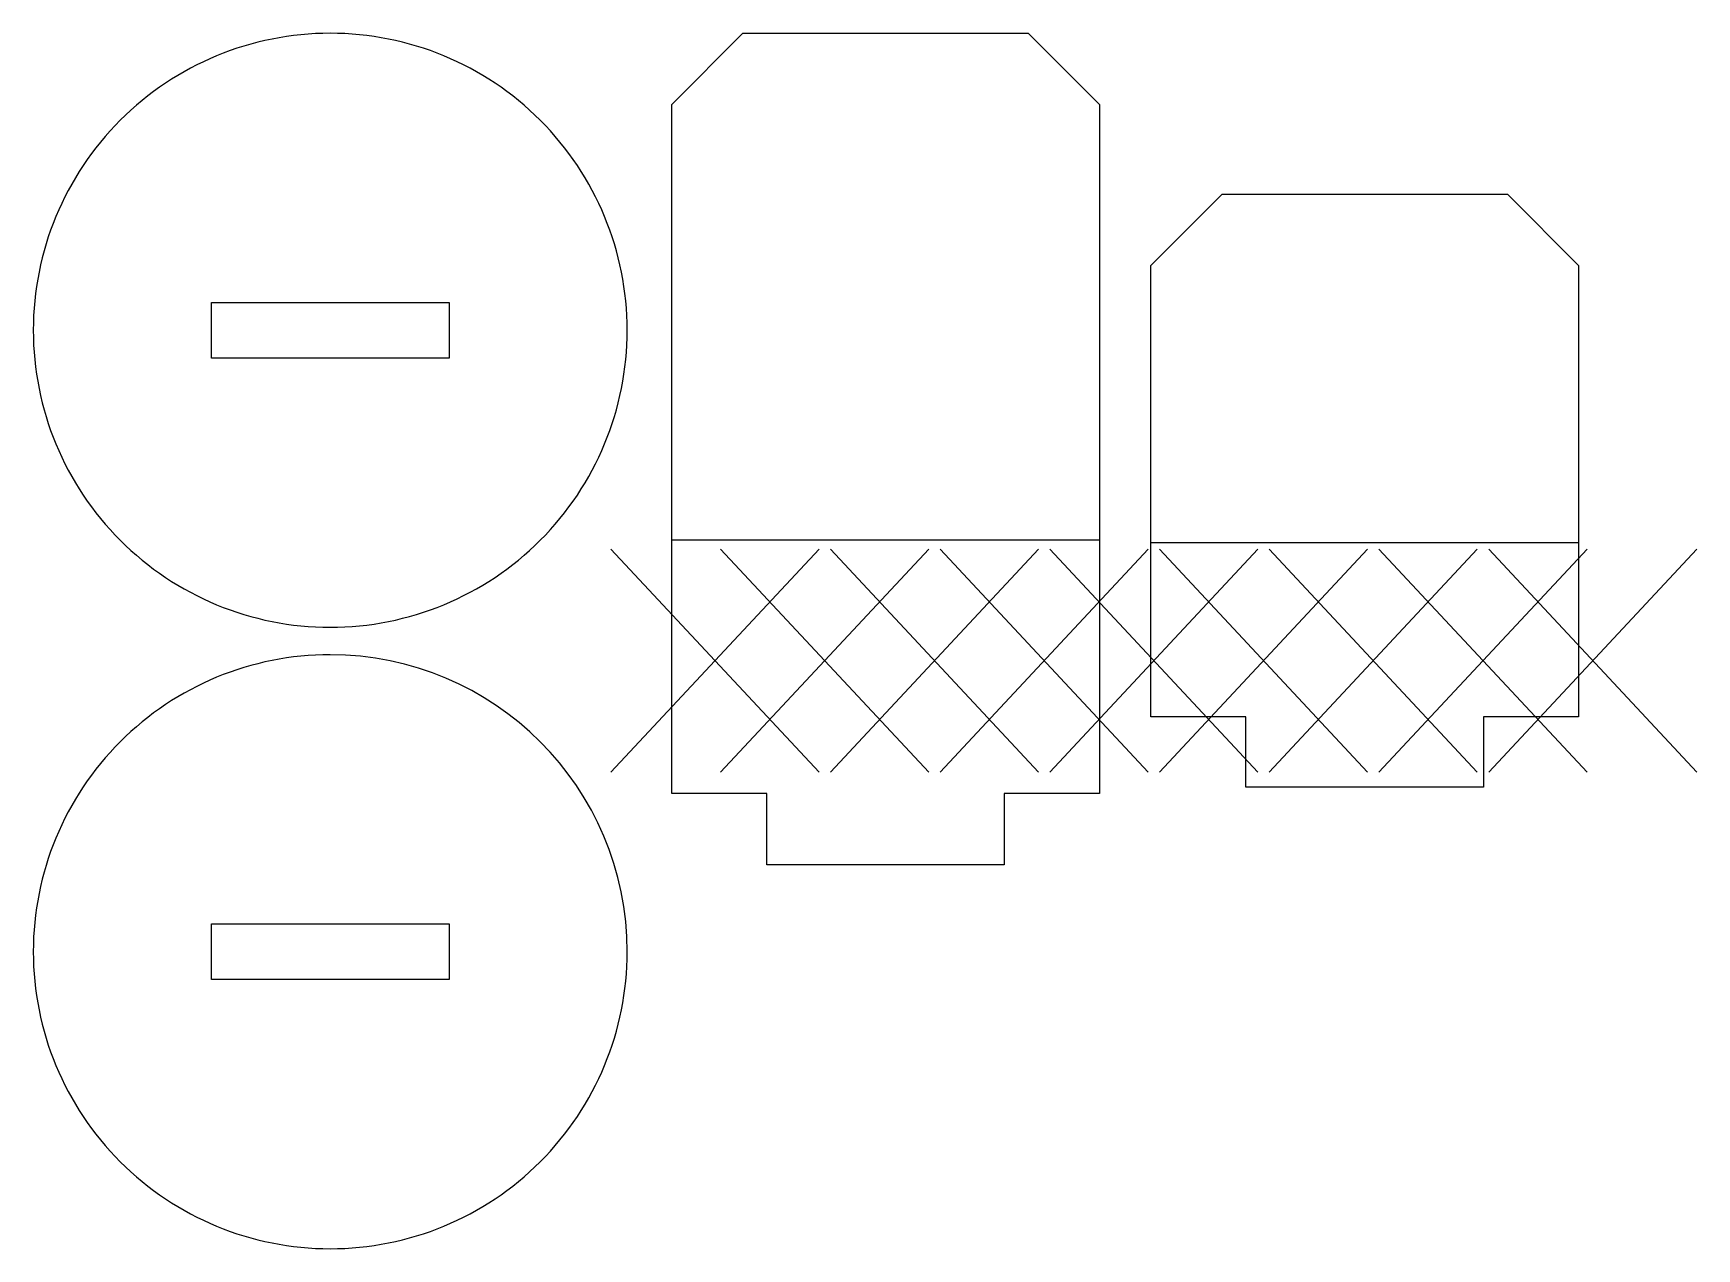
# Model space of a CAD drawing. Extents: x 2.5 to 72.5, y 156.3 to 207.5.
import ezdxf

# ---------------------------------------------------------------- set-up
doc = ezdxf.new("R2010")
doc.units = 0
doc.layers.add('decoupe_1', color=7, linetype='CONTINUOUS')
doc.layers.add('gravure', color=7, linetype='CONTINUOUS')

msp = doc.modelspace()

# ---------------------------------------------------------------- linework, layer by layer
at = {"layer": 'decoupe_1', "color": 5}
for p, q in [((10, 196.175), (20, 196.175)), ((10, 193.825), (10, 196.175)), ((20, 196.175), (20, 193.825)), ((20, 193.825), (10, 193.825)), ((10.000004, 170.020105), (20.000004, 170.020105)), ((10.000004, 167.670105), (10.000004, 170.020105)), ((20.000004, 170.020105), (20.000004, 167.670105)), ((20.000004, 167.670105), (10.000004, 167.670105))]:
    msp.add_line(p, q, dxfattribs=at)
at = {"layer": 'decoupe_1', "color": 6}
for p, q in [((27.5, 195), (27.5, 195)), ((27.500004, 168.845105), (27.500004, 168.845105))]:
    msp.add_line(p, q, dxfattribs=at)
at = {"layer": 'decoupe_1', "color": 3}
for p, q in [((26.814131, 176.409076), (35.571564, 185.79204)), ((31.432093, 176.409076), (40.189526, 185.79204)), ((36.050052, 176.409076), (44.807485, 185.79204)), ((40.668018, 176.409076), (49.425451, 185.79204)), ((45.285981, 176.409076), (54.043414, 185.79204)), ((49.903943, 176.409076), (58.661376, 185.79204)), ((54.521907, 176.409076), (63.27934, 185.79204)), ((59.139868, 176.409076), (67.897301, 185.79204)), ((63.757831, 176.409076), (72.515264, 185.79204))]:
    msp.add_line(p, q, dxfattribs=at)
at = {"layer": 'decoupe_1', "color": 6}
for points in [[(15, 207.5), (11.684794, 207.5), (8.50537, 206.183039), (6.161165, 203.838835)], [(23.838835, 203.838835), (21.49463, 206.183039), (18.315206, 207.5), (15, 207.5)], [(6.161165, 203.838835), (3.816961, 201.49463), (2.5, 198.315206), (2.5, 195)], [(27.5, 195), (27.5, 198.315206), (26.183039, 201.49463), (23.838835, 203.838835)], [(2.5, 195), (2.5, 191.684794), (3.816961, 188.50537), (6.161165, 186.161165)], [(23.838835, 186.161165), (26.183039, 188.50537), (27.5, 191.684794), (27.5, 195)], [(6.161165, 186.161165), (8.50537, 183.816961), (11.684794, 182.5), (15, 182.5)], [(15, 182.5), (18.315206, 182.5), (21.49463, 183.816961), (23.838835, 186.161165)], [(15.000004, 181.345105), (11.684798, 181.345106), (8.505372, 180.028146), (6.161167, 177.683941)], [(27.500004, 168.845105), (27.500004, 175.748664), (21.903564, 181.345105), (15.000004, 181.345105)], [(6.161167, 177.683941), (3.816961, 175.339737), (2.5, 172.160312), (2.5, 168.845105)], [(2.5, 168.845105), (2.5, 165.529898), (3.816961, 162.350474), (6.161167, 160.006269)], [(23.838839, 160.00627), (26.183044, 162.350475), (27.500004, 165.529899), (27.500004, 168.845105)], [(6.161167, 160.006269), (8.505372, 157.662064), (11.684798, 156.345104), (15.000004, 156.345105)], [(15.000004, 156.345105), (18.315211, 156.345105), (21.494634, 157.662066), (23.838839, 160.00627)]]:
    msp.add_open_spline(points, degree=3, dxfattribs=at)
at = {"layer": 'gravure', "color": 6}
for p, q in [((29.371113, 204.500001), (32.371113, 207.500001)), ((32.371113, 207.500001), (44.371113, 207.500001)), ((44.371113, 207.500001), (47.371113, 204.500001)), ((29.371113, 186.166701), (29.371113, 204.500001)), ((47.371113, 204.500001), (47.371113, 186.166701)), ((49.543669, 197.726673), (52.543669, 200.726673)), ((52.543669, 200.726673), (64.543669, 200.726673)), ((64.543669, 200.726673), (67.543669, 197.726673)), ((49.543669, 186.059973), (49.543669, 197.726673)), ((67.543669, 197.726673), (67.543669, 186.059973)), ((29.371113, 175.500001), (29.371113, 186.166701)), ((47.371113, 186.166701), (47.371113, 175.500001)), ((49.543669, 178.726673), (49.543669, 186.059973)), ((67.543669, 186.059973), (67.543669, 178.726673)), ((53.543669, 178.726673), (49.543669, 178.726673)), ((53.543669, 175.776673), (53.543669, 178.726673)), ((67.543669, 178.726673), (63.543669, 178.726673)), ((63.543669, 178.726673), (63.543669, 175.776673)), ((63.543669, 175.776673), (53.543669, 175.776673)), ((33.371113, 175.500001), (29.371113, 175.500001)), ((33.371113, 172.500001), (33.371113, 175.500001)), ((47.371113, 175.500001), (43.371113, 175.500001)), ((43.371113, 175.500001), (43.371113, 172.500001)), ((43.371113, 172.500001), (33.371113, 172.500001))]:
    msp.add_line(p, q, dxfattribs=at)
at = {"layer": 'gravure', "color": 3}
for p, q in [((26.814131, 185.79204), (35.571564, 176.409076)), ((47.371113, 186.166701), (29.371113, 186.166701)), ((31.432093, 185.79204), (40.189525, 176.409076)), ((36.050052, 185.79204), (44.807484, 176.409076)), ((40.668017, 185.79204), (49.42545, 176.409076)), ((45.28598, 185.79204), (54.043413, 176.409076)), ((67.543669, 186.059973), (49.543669, 186.059973)), ((49.903942, 185.79204), (58.661375, 176.409076)), ((54.521907, 185.79204), (63.27934, 176.409076)), ((59.139868, 185.79204), (67.8973, 176.409076)), ((63.757831, 185.79204), (72.515263, 176.409076))]:
    msp.add_line(p, q, dxfattribs=at)

doc.saveas('drawing.dxf')
